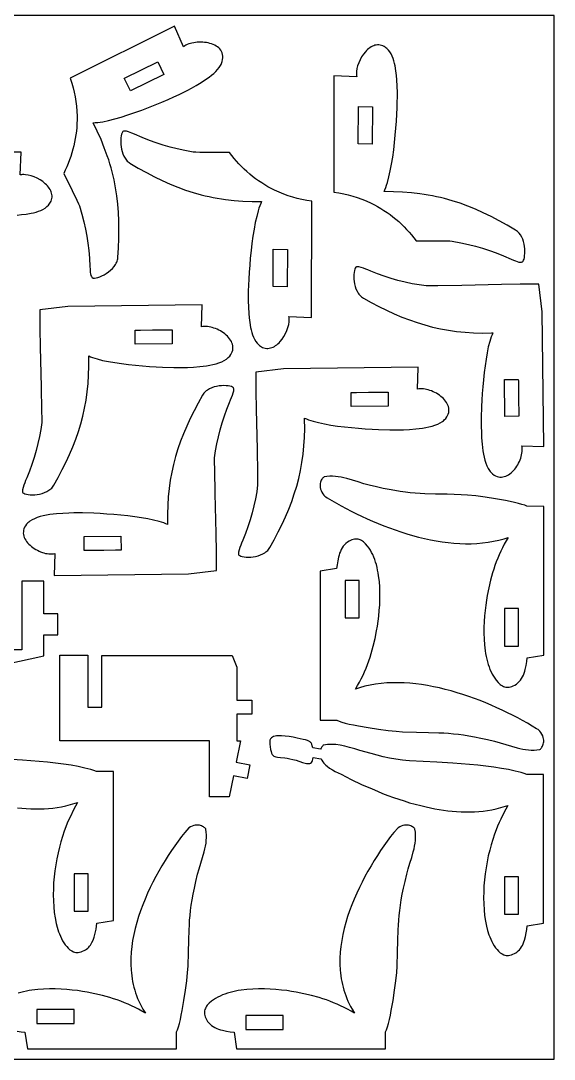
# Model space of a CAD drawing. Extents: x 592 to 1172, y 617 to 997.
# Drawn here: x 1074.8 to 1171.8, y 617.5 to 806.5 of the extents above; entities that cross this region are included whole.
import ezdxf

# ---------------------------------------------------------------- set-up
doc = ezdxf.new("R2010")
doc.units = 0
doc.layers.add('Default Layer', color=1, linetype='CONTINUOUS')

msp = doc.modelspace()

# ---------------------------------------------------------------- linework, layer by layer
at = {"layer": 'Default Layer'}
for points in [[(881.84, 617.47), (1171.84, 617.47), (1171.84, 807.47), (881.84, 807.47), (881.84, 617.47)], [(1087.78, 759.73), (1087.86, 759.69), (1087.95, 759.67), (1088.19, 759.66), (1088.48, 759.7), (1088.8, 759.78), (1089.16, 759.91), (1089.54, 760.08), (1089.94, 760.28), (1090.33, 760.52), (1090.72, 760.79), (1091.09, 761.09), (1091.44, 761.42), (1091.75, 761.78), (1092.02, 762.16), (1092.13, 762.36), (1092.23, 762.56), (1092.31, 762.77), (1092.37, 762.98), (1092.42, 763.19), (1092.44, 763.41), (1092.55, 765.16), (1092.62, 766.85), (1092.64, 768.48), (1092.62, 770.07), (1092.55, 771.62), (1092.43, 773.14), (1092.26, 774.63), (1092.03, 776.1), (1091.75, 777.56), (1091.58, 778.29), (1091.4, 779.01), (1091.21, 779.74), (1090.99, 780.47), (1090.77, 781.19), (1090.52, 781.92), (1089.98, 783.39), (1089.38, 784.88), (1088.69, 786.4), (1087.94, 787.95), (1088.34, 787.96), (1088.77, 788), (1089.23, 788.06), (1089.71, 788.14), (1090.75, 788.36), (1091.87, 788.64), (1093.05, 788.98), (1094.27, 789.36), (1095.52, 789.79), (1096.78, 790.24), (1098.03, 790.72), (1099.25, 791.21), (1100.44, 791.7), (1101.57, 792.19), (1102.62, 792.66), (1103.58, 793.1), (1104.44, 793.52), (1105.17, 793.89), (1105.87, 794.26), (1106.71, 794.74), (1107.63, 795.29), (1108.57, 795.91), (1109.03, 796.24), (1109.47, 796.58), (1109.88, 796.92), (1110.26, 797.28), (1110.6, 797.64), (1110.89, 798), (1111.13, 798.37), (1111.22, 798.55), (1111.3, 798.73), (1111.43, 799.1), (1111.5, 799.45), (1111.54, 799.78), (1111.54, 800.09), (1111.5, 800.39), (1111.42, 800.66), (1111.31, 800.91), (1111.17, 801.15), (1111, 801.37), (1110.81, 801.57), (1110.59, 801.75), (1110.35, 801.91), (1110.08, 802.06), (1109.81, 802.19), (1109.51, 802.3), (1109.2, 802.4), (1108.89, 802.48), (1108.56, 802.54), (1108.23, 802.58), (1107.89, 802.61), (1107.56, 802.63), (1107.22, 802.62), (1106.89, 802.61), (1106.56, 802.57), (1106.24, 802.52), (1105.93, 802.46), (1105.63, 802.38), (1105.35, 802.29), (1105.08, 802.18), (1104.83, 802.06), (1104.6, 801.92), (1104.4, 801.77), (1102.72, 805.55), (1083.77, 796.08), (1084.04, 795.18), (1084.29, 794.33), (1084.49, 793.49), (1084.67, 792.66), (1084.81, 791.82), (1084.91, 790.96), (1084.98, 790.06), (1085.01, 789.12), (1085.01, 788.45), (1084.99, 787.78), (1084.95, 787.1), (1084.89, 786.43), (1084.8, 785.76), (1084.7, 785.09), (1084.57, 784.43), (1084.43, 783.77), (1084.27, 783.11), (1084.08, 782.46), (1083.88, 781.82), (1083.66, 781.18), (1083.42, 780.55), (1083.16, 779.92), (1082.88, 779.31), (1082.59, 778.71), (1084.13, 775.64), (1084.99, 773.87), (1085.3, 773.21), (1085.46, 772.79), (1085.89, 771.31), (1086.25, 769.92), (1086.55, 768.6), (1086.79, 767.31), (1086.98, 766.02), (1087.14, 764.69), (1087.26, 763.28), (1087.36, 761.77), (1087.38, 761.27), (1087.43, 760.71), (1087.48, 760.43), (1087.55, 760.16), (1087.65, 759.93), (1087.78, 759.73)], [(1143.19, 795.74), (1143.12, 796.53), (1143.02, 797.4), (1142.87, 798.31), (1142.77, 798.76), (1142.66, 799.21), (1142.52, 799.65), (1142.35, 800.07), (1142.16, 800.47), (1141.93, 800.83), (1141.68, 801.17), (1141.38, 801.47), (1141.22, 801.6), (1141.05, 801.72), (1140.87, 801.83), (1140.68, 801.93), (1140.43, 802.02), (1140.19, 802.08), (1139.95, 802.11), (1139.71, 802.11), (1139.47, 802.09), (1139.23, 802.04), (1139, 801.96), (1138.77, 801.87), (1138.54, 801.75), (1138.32, 801.61), (1138.1, 801.45), (1137.89, 801.27), (1137.69, 801.08), (1137.49, 800.87), (1137.13, 800.42), (1136.8, 799.93), (1136.51, 799.41), (1136.26, 798.87), (1136.07, 798.33), (1135.93, 797.79), (1135.86, 797.26), (1135.84, 797.01), (1135.85, 796.77), (1135.87, 796.53), (1135.91, 796.31), (1131.77, 796.51), (1131.73, 775.33), (1132.65, 775.17), (1133.53, 775), (1134.37, 774.81), (1135.19, 774.59), (1136, 774.34), (1136.82, 774.05), (1137.65, 773.71), (1138.51, 773.31), (1139.11, 773.01), (1139.7, 772.69), (1140.29, 772.35), (1140.86, 771.99), (1141.42, 771.61), (1141.97, 771.22), (1142.5, 770.81), (1143.03, 770.39), (1143.54, 769.95), (1144.04, 769.49), (1144.52, 769.02), (1144.99, 768.54), (1145.45, 768.04), (1145.89, 767.53), (1146.31, 767.01), (1146.72, 766.47), (1150.16, 766.47), (1152.12, 766.45), (1152.85, 766.42), (1153.3, 766.38), (1154.82, 766.1), (1156.22, 765.8), (1157.53, 765.47), (1158.79, 765.11), (1160.04, 764.7), (1161.3, 764.24), (1162.6, 763.72), (1164, 763.13), (1164.46, 762.92), (1164.77, 762.79), (1165.1, 762.68), (1165.43, 762.59), (1165.59, 762.56), (1165.74, 762.56), (1165.87, 762.56), (1165.99, 762.6), (1166.09, 762.65), (1166.17, 762.73), (1166.26, 762.9), (1166.35, 763.14), (1166.41, 763.43), (1166.46, 763.77), (1166.49, 764.14), (1166.49, 764.55), (1166.47, 764.97), (1166.43, 765.41), (1166.35, 765.86), (1166.25, 766.3), (1166.11, 766.73), (1165.93, 767.14), (1165.71, 767.52), (1165.46, 767.86), (1165.31, 768.02), (1165.16, 768.16), (1164.99, 768.29), (1164.81, 768.41), (1163.3, 769.29), (1161.82, 770.11), (1160.37, 770.86), (1158.94, 771.56), (1157.53, 772.19), (1156.12, 772.76), (1154.71, 773.28), (1153.29, 773.74), (1151.86, 774.14), (1151.14, 774.32), (1150.41, 774.48), (1149.67, 774.63), (1148.93, 774.77), (1148.18, 774.89), (1147.41, 775), (1145.86, 775.18), (1144.25, 775.31), (1142.59, 775.38), (1140.87, 775.4), (1141.03, 775.76), (1141.19, 776.17), (1141.35, 776.6), (1141.49, 777.07), (1141.77, 778.09), (1142.02, 779.22), (1142.24, 780.42), (1142.45, 781.69), (1142.63, 783), (1142.78, 784.33), (1142.92, 785.66), (1143.03, 786.98), (1143.13, 788.26), (1143.2, 789.49), (1143.25, 790.64), (1143.29, 791.7), (1143.3, 792.64), (1143.3, 793.46), (1143.19, 795.74)], [(1093.65, 796.06), (1099.7, 799.04), (1100.83, 796.75), (1094.73, 793.75), (1093.6, 796.03), (1093.65, 796.06)], [(1138.74, 784.07), (1136.19, 784.09), (1136.24, 790.89), (1138.79, 790.87), (1138.74, 784.07)], [(1116.27, 753.24), (1116.34, 752.45), (1116.44, 751.58), (1116.59, 750.68), (1116.69, 750.22), (1116.81, 749.77), (1116.95, 749.34), (1117.11, 748.92), (1117.31, 748.52), (1117.53, 748.15), (1117.79, 747.81), (1118.08, 747.52), (1118.24, 747.38), (1118.41, 747.26), (1118.59, 747.15), (1118.79, 747.06), (1119.03, 746.96), (1119.27, 746.9), (1119.52, 746.87), (1119.76, 746.87), (1120, 746.89), (1120.23, 746.95), (1120.47, 747.02), (1120.7, 747.12), (1120.92, 747.24), (1121.15, 747.38), (1121.36, 747.54), (1121.57, 747.71), (1121.77, 747.91), (1121.97, 748.11), (1122.34, 748.56), (1122.67, 749.05), (1122.96, 749.57), (1123.2, 750.11), (1123.4, 750.66), (1123.53, 751.2), (1123.61, 751.72), (1123.62, 751.97), (1123.62, 752.22), (1123.6, 752.45), (1123.56, 752.67), (1127.69, 752.48), (1127.73, 773.66), (1126.81, 773.82), (1125.93, 773.99), (1125.09, 774.18), (1124.27, 774.39), (1123.46, 774.65), (1122.64, 774.94), (1121.81, 775.28), (1120.95, 775.67), (1120.35, 775.97), (1119.76, 776.3), (1119.18, 776.64), (1118.61, 776.99), (1118.05, 777.37), (1117.5, 777.76), (1116.96, 778.17), (1116.44, 778.6), (1115.92, 779.04), (1115.43, 779.49), (1114.94, 779.96), (1114.47, 780.45), (1114.02, 780.94), (1113.58, 781.45), (1113.15, 781.98), (1112.74, 782.51), (1109.31, 782.51), (1107.34, 782.53), (1106.61, 782.56), (1106.16, 782.6), (1104.64, 782.88), (1103.24, 783.18), (1101.93, 783.51), (1100.67, 783.88), (1099.43, 784.28), (1098.17, 784.74), (1096.86, 785.26), (1095.47, 785.85), (1095, 786.06), (1094.69, 786.19), (1094.36, 786.31), (1094.03, 786.39), (1093.87, 786.42), (1093.73, 786.43), (1093.59, 786.42), (1093.47, 786.39), (1093.37, 786.33), (1093.29, 786.25), (1093.2, 786.08), (1093.12, 785.85), (1093.05, 785.55), (1093.01, 785.22), (1092.98, 784.84), (1092.97, 784.44), (1092.99, 784.01), (1093.04, 783.57), (1093.11, 783.13), (1093.22, 782.69), (1093.36, 782.26), (1093.53, 781.85), (1093.75, 781.47), (1094, 781.12), (1094.15, 780.96), (1094.3, 780.82), (1094.47, 780.69), (1094.65, 780.57), (1096.16, 779.69), (1097.64, 778.88), (1099.09, 778.12), (1100.52, 777.43), (1101.94, 776.79), (1103.35, 776.22), (1104.76, 775.7), (1106.17, 775.25), (1107.6, 774.84), (1108.33, 774.67), (1109.06, 774.5), (1109.79, 774.35), (1110.54, 774.21), (1111.29, 774.09), (1112.05, 773.98), (1113.61, 773.8), (1115.21, 773.68), (1116.87, 773.6), (1118.6, 773.58), (1118.43, 773.22), (1118.27, 772.82), (1118.12, 772.38), (1117.97, 771.91), (1117.7, 770.89), (1117.45, 769.76), (1117.22, 768.56), (1117.02, 767.29), (1116.84, 765.99), (1116.68, 764.66), (1116.54, 763.32), (1116.43, 762.01), (1116.34, 760.73), (1116.26, 759.5), (1116.21, 758.35), (1116.18, 757.29), (1116.16, 756.34), (1116.17, 755.52), (1116.27, 753.24)], [(1120.73, 764.91), (1123.28, 764.89), (1123.23, 758.1), (1120.68, 758.11), (1120.73, 764.91)], [(1162.26, 758.48), (1155.01, 758.33), (1150.68, 758.24), (1149.21, 758.23), (1148.53, 758.24), (1147.26, 758.42), (1145.97, 758.65), (1144.69, 758.92), (1143.41, 759.25), (1142.15, 759.61), (1140.9, 760.02), (1139.67, 760.46), (1138.47, 760.92), (1137.95, 761.15), (1137.56, 761.32), (1137.13, 761.48), (1136.7, 761.62), (1136.3, 761.71), (1136.13, 761.73), (1135.97, 761.73), (1135.85, 761.7), (1135.75, 761.65), (1135.64, 761.5), (1135.55, 761.29), (1135.47, 761.02), (1135.42, 760.69), (1135.38, 760.32), (1135.37, 759.92), (1135.39, 759.5), (1135.44, 759.05), (1135.52, 758.6), (1135.63, 758.15), (1135.77, 757.72), (1135.96, 757.3), (1136.18, 756.91), (1136.31, 756.73), (1136.45, 756.56), (1136.6, 756.41), (1136.76, 756.26), (1136.94, 756.13), (1137.12, 756.01), (1138.54, 755.23), (1139.95, 754.49), (1141.35, 753.8), (1142.74, 753.16), (1144.12, 752.58), (1145.51, 752.04), (1146.9, 751.56), (1148.3, 751.13), (1149.72, 750.76), (1151.15, 750.43), (1152.61, 750.17), (1154.09, 749.96), (1155.61, 749.8), (1157.17, 749.7), (1158.76, 749.66), (1160.4, 749.68), (1160.67, 749.68), (1160.52, 749.35), (1160.37, 748.97), (1160.23, 748.56), (1160.1, 748.12), (1159.85, 747.14), (1159.63, 746.07), (1159.43, 744.92), (1159.25, 743.7), (1159.09, 742.45), (1158.96, 741.17), (1158.85, 739.9), (1158.75, 738.64), (1158.68, 737.42), (1158.62, 736.26), (1158.56, 734.2), (1158.55, 732.6), (1158.58, 731.68), (1158.62, 730.61), (1158.71, 729.44), (1158.78, 728.84), (1158.86, 728.24), (1158.96, 727.64), (1159.08, 727.06), (1159.23, 726.5), (1159.4, 725.97), (1159.59, 725.47), (1159.82, 725.02), (1160.07, 724.61), (1160.21, 724.43), (1160.36, 724.27), (1160.62, 724.02), (1160.89, 723.82), (1161.16, 723.67), (1161.43, 723.55), (1161.7, 723.47), (1161.97, 723.43), (1162.23, 723.43), (1162.5, 723.46), (1162.76, 723.52), (1163.02, 723.61), (1163.27, 723.72), (1163.52, 723.87), (1163.76, 724.03), (1164, 724.22), (1164.22, 724.43), (1164.44, 724.66), (1164.65, 724.9), (1164.84, 725.15), (1165.03, 725.42), (1165.2, 725.7), (1165.35, 725.99), (1165.5, 726.28), (1165.62, 726.58), (1165.74, 726.88), (1165.83, 727.19), (1165.91, 727.49), (1165.96, 727.78), (1166, 728.08), (1166.02, 728.36), (1166.02, 728.64), (1165.99, 728.91), (1165.94, 729.16), (1169.92, 729.03), (1169.94, 729.05), (1169.66, 753.5), (1169.05, 758.57), (1167.35, 758.57), (1165.65, 758.54), (1162.26, 758.48)], [(1078.33, 747.11), (1078.49, 739.85), (1078.57, 735.53), (1078.58, 734.06), (1078.58, 733.38), (1078.4, 732.1), (1078.17, 730.82), (1077.89, 729.54), (1077.56, 728.26), (1077.2, 726.99), (1076.8, 725.74), (1076.36, 724.51), (1075.89, 723.31), (1075.66, 722.79), (1075.5, 722.4), (1075.33, 721.97), (1075.19, 721.54), (1075.1, 721.14), (1075.08, 720.97), (1075.08, 720.82), (1075.11, 720.69), (1075.17, 720.6), (1075.31, 720.49), (1075.52, 720.39), (1075.8, 720.32), (1076.12, 720.26), (1076.49, 720.23), (1076.89, 720.22), (1077.32, 720.24), (1077.76, 720.28), (1078.21, 720.36), (1078.66, 720.47), (1079.09, 720.62), (1079.51, 720.8), (1079.9, 721.03), (1080.08, 721.16), (1080.25, 721.3), (1080.41, 721.45), (1080.55, 721.61), (1080.68, 721.78), (1080.8, 721.97), (1081.59, 723.39), (1082.32, 724.8), (1083.01, 726.19), (1083.65, 727.58), (1084.24, 728.97), (1084.77, 730.35), (1085.25, 731.74), (1085.68, 733.14), (1086.06, 734.56), (1086.38, 736), (1086.65, 737.45), (1086.86, 738.94), (1087.01, 740.46), (1087.11, 742.01), (1087.15, 743.61), (1087.13, 745.25), (1087.13, 745.52), (1087.47, 745.36), (1087.84, 745.22), (1088.25, 745.08), (1088.7, 744.94), (1089.67, 744.69), (1090.74, 744.47), (1091.9, 744.27), (1093.11, 744.09), (1094.36, 743.94), (1095.64, 743.8), (1096.92, 743.69), (1098.17, 743.6), (1099.39, 743.52), (1100.55, 743.46), (1102.62, 743.4), (1104.21, 743.4), (1105.13, 743.42), (1106.2, 743.47), (1107.37, 743.56), (1107.97, 743.62), (1108.57, 743.71), (1109.17, 743.81), (1109.75, 743.93), (1110.31, 744.07), (1110.84, 744.24), (1111.34, 744.44), (1111.8, 744.66), (1112.2, 744.92), (1112.38, 745.06), (1112.54, 745.2), (1112.79, 745.47), (1112.99, 745.73), (1113.14, 746), (1113.26, 746.27), (1113.34, 746.54), (1113.38, 746.81), (1113.38, 747.08), (1113.35, 747.34), (1113.29, 747.61), (1113.21, 747.86), (1113.09, 748.12), (1112.95, 748.37), (1112.78, 748.61), (1112.59, 748.84), (1112.38, 749.07), (1112.16, 749.28), (1111.91, 749.49), (1111.66, 749.69), (1111.39, 749.87), (1111.11, 750.04), (1110.82, 750.2), (1110.53, 750.34), (1110.23, 750.47), (1109.93, 750.58), (1109.63, 750.68), (1109.33, 750.75), (1109.03, 750.81), (1108.73, 750.85), (1108.45, 750.87), (1108.17, 750.86), (1107.9, 750.84), (1107.65, 750.79), (1107.78, 754.77), (1107.76, 754.78), (1083.31, 754.51), (1078.24, 753.89), (1078.25, 752.2), (1078.27, 750.5), (1078.33, 747.11)], [(1102.32, 747.71), (1095.62, 747.65), (1095.6, 750.16), (1095.88, 750.18), (1096.59, 750.19), (1098.74, 750.22), (1102.3, 750.24), (1102.32, 747.71)], [(1117.63, 735.76), (1117.79, 728.5), (1117.87, 724.18), (1117.88, 722.71), (1117.87, 722.03), (1117.7, 720.75), (1117.47, 719.47), (1117.19, 718.19), (1116.86, 716.91), (1116.5, 715.64), (1116.09, 714.39), (1115.66, 713.17), (1115.19, 711.96), (1114.96, 711.44), (1114.79, 711.05), (1114.63, 710.62), (1114.49, 710.19), (1114.4, 709.8), (1114.38, 709.62), (1114.38, 709.47), (1114.41, 709.34), (1114.47, 709.25), (1114.61, 709.14), (1114.82, 709.04), (1115.09, 708.97), (1115.42, 708.91), (1115.79, 708.88), (1116.19, 708.87), (1116.62, 708.89), (1117.06, 708.93), (1117.51, 709.01), (1117.96, 709.12), (1118.39, 709.27), (1118.81, 709.45), (1119.2, 709.68), (1119.38, 709.81), (1119.55, 709.95), (1119.71, 710.1), (1119.85, 710.26), (1119.98, 710.43), (1120.1, 710.62), (1120.89, 712.04), (1121.62, 713.45), (1122.31, 714.84), (1122.95, 716.23), (1123.53, 717.62), (1124.07, 719), (1124.55, 720.39), (1124.98, 721.8), (1125.36, 723.21), (1125.68, 724.65), (1125.94, 726.11), (1126.15, 727.59), (1126.31, 729.11), (1126.41, 730.66), (1126.45, 732.26), (1126.43, 733.9), (1126.43, 734.17), (1126.76, 734.02), (1127.14, 733.87), (1127.55, 733.73), (1127.99, 733.59), (1128.97, 733.35), (1130.04, 733.12), (1131.19, 732.92), (1132.41, 732.74), (1133.66, 732.59), (1134.94, 732.46), (1136.21, 732.34), (1137.47, 732.25), (1138.69, 732.17), (1139.85, 732.12), (1141.92, 732.05), (1143.51, 732.05), (1144.43, 732.07), (1145.5, 732.12), (1146.67, 732.21), (1147.27, 732.28), (1147.87, 732.36), (1148.47, 732.46), (1149.05, 732.58), (1149.61, 732.72), (1150.14, 732.89), (1150.64, 733.09), (1151.09, 733.31), (1151.5, 733.57), (1151.68, 733.71), (1151.84, 733.86), (1152.09, 734.12), (1152.29, 734.38), (1152.44, 734.65), (1152.56, 734.92), (1152.64, 735.19), (1152.68, 735.46), (1152.68, 735.73), (1152.65, 735.99), (1152.59, 736.26), (1152.5, 736.52), (1152.39, 736.77), (1152.24, 737.02), (1152.08, 737.26), (1151.89, 737.49), (1151.68, 737.72), (1151.46, 737.94), (1151.21, 738.14), (1150.96, 738.34), (1150.69, 738.52), (1150.41, 738.69), (1150.12, 738.85), (1149.83, 738.99), (1149.53, 739.12), (1149.23, 739.23), (1148.93, 739.33), (1148.62, 739.4), (1148.33, 739.46), (1148.03, 739.5), (1147.75, 739.52), (1147.47, 739.51), (1147.2, 739.49), (1146.95, 739.44), (1147.08, 743.42), (1147.06, 743.44), (1122.61, 743.16), (1117.54, 742.54), (1117.54, 740.85), (1117.57, 739.15), (1117.63, 735.76)], [(1162.86, 734.49), (1162.8, 741.19), (1165.31, 741.21), (1165.33, 740.93), (1165.35, 740.22), (1165.37, 738.07), (1165.39, 734.51), (1162.86, 734.49)], [(1110.3, 713.2), (1110.14, 720.46), (1110.06, 724.78), (1110.04, 726.25), (1110.05, 726.93), (1110.23, 728.21), (1110.46, 729.49), (1110.74, 730.77), (1111.06, 732.05), (1111.43, 733.32), (1111.83, 734.57), (1112.27, 735.8), (1112.74, 737), (1112.96, 737.52), (1113.13, 737.91), (1113.29, 738.34), (1113.43, 738.77), (1113.52, 739.16), (1113.54, 739.34), (1113.54, 739.49), (1113.51, 739.62), (1113.46, 739.71), (1113.31, 739.82), (1113.1, 739.92), (1112.83, 739.99), (1112.5, 740.05), (1112.14, 740.08), (1111.73, 740.09), (1111.31, 740.07), (1110.86, 740.03), (1110.41, 739.95), (1109.97, 739.84), (1109.53, 739.69), (1109.11, 739.51), (1108.73, 739.28), (1108.54, 739.15), (1108.37, 739.01), (1108.22, 738.86), (1108.07, 738.7), (1107.94, 738.53), (1107.82, 738.34), (1107.04, 736.92), (1106.3, 735.51), (1105.61, 734.12), (1104.98, 732.73), (1104.39, 731.34), (1103.85, 729.96), (1103.37, 728.57), (1102.94, 727.16), (1102.57, 725.75), (1102.25, 724.31), (1101.98, 722.86), (1101.77, 721.37), (1101.61, 719.85), (1101.51, 718.3), (1101.47, 716.7), (1101.49, 715.06), (1101.5, 714.79), (1101.16, 714.95), (1100.78, 715.09), (1100.37, 715.23), (1099.93, 715.37), (1098.95, 715.61), (1097.88, 715.84), (1096.73, 716.04), (1095.51, 716.22), (1094.26, 716.37), (1092.98, 716.51), (1091.71, 716.62), (1090.45, 716.71), (1089.23, 716.79), (1088.07, 716.85), (1086.01, 716.91), (1084.41, 716.91), (1083.5, 716.89), (1082.42, 716.84), (1081.25, 716.75), (1080.65, 716.69), (1080.05, 716.6), (1079.46, 716.5), (1078.87, 716.38), (1078.31, 716.24), (1077.78, 716.07), (1077.28, 715.87), (1076.83, 715.65), (1076.43, 715.39), (1076.25, 715.25), (1076.08, 715.11), (1075.84, 714.84), (1075.64, 714.58), (1075.48, 714.31), (1075.36, 714.04), (1075.29, 713.77), (1075.25, 713.5), (1075.24, 713.23), (1075.27, 712.97), (1075.33, 712.7), (1075.42, 712.44), (1075.54, 712.19), (1075.68, 711.94), (1075.84, 711.7), (1076.03, 711.47), (1076.24, 711.24), (1076.47, 711.02), (1076.71, 710.82), (1076.97, 710.62), (1077.23, 710.44), (1077.51, 710.27), (1077.8, 710.11), (1078.1, 709.97), (1078.39, 709.84), (1078.7, 709.73), (1079, 709.63), (1079.3, 709.56), (1079.6, 709.5), (1079.89, 709.46), (1080.18, 709.44), (1080.45, 709.45), (1080.72, 709.47), (1080.98, 709.52), (1080.84, 705.54), (1080.86, 705.53), (1105.31, 705.8), (1110.39, 706.42), (1110.38, 708.11), (1110.36, 709.81), (1110.3, 713.2)], [(1141.62, 736.36), (1134.92, 736.3), (1134.9, 738.81), (1135.18, 738.83), (1135.89, 738.84), (1138.04, 738.87), (1141.6, 738.89), (1141.62, 736.36)], [(1166.92, 690.54), (1169.93, 691.01), (1169.93, 718.11), (1166.88, 718.14), (1166.48, 718.31), (1165.96, 718.48), (1165.34, 718.66), (1164.61, 718.83), (1163.82, 719), (1162.96, 719.17), (1161.15, 719.49), (1159.3, 719.77), (1157.56, 720), (1156.06, 720.16), (1154.93, 720.24), (1152.38, 720.31), (1150.22, 720.36), (1148.31, 720.42), (1147.42, 720.47), (1146.53, 720.52), (1145.65, 720.6), (1144.75, 720.69), (1143.83, 720.82), (1142.85, 720.97), (1141.81, 721.16), (1140.7, 721.39), (1139.48, 721.66), (1138.16, 721.97), (1137.17, 722.24), (1136.15, 722.56), (1135.12, 722.88), (1134.09, 723.17), (1133.57, 723.3), (1133.05, 723.41), (1132.54, 723.5), (1132.02, 723.56), (1131.51, 723.59), (1131, 723.59), (1130.49, 723.55), (1129.99, 723.47), (1129.91, 723.44), (1129.83, 723.38), (1129.74, 723.3), (1129.65, 723.18), (1129.55, 723.05), (1129.46, 722.89), (1129.38, 722.71), (1129.32, 722.51), (1129.27, 722.29), (1129.24, 722.05), (1129.23, 721.8), (1129.26, 721.54), (1129.32, 721.27), (1129.42, 720.98), (1129.57, 720.69), (1129.76, 720.4), (1129.95, 720.14), (1130.1, 719.99), (1130.28, 719.86), (1130.54, 719.69), (1131.36, 719.2), (1132.21, 718.71), (1133.08, 718.22), (1133.98, 717.73), (1134.9, 717.25), (1135.84, 716.78), (1136.8, 716.31), (1137.78, 715.86), (1138.77, 715.42), (1139.78, 715), (1140.81, 714.59), (1141.84, 714.19), (1142.89, 713.82), (1143.94, 713.46), (1145.01, 713.13), (1146.07, 712.82), (1147.15, 712.53), (1148.22, 712.27), (1149.3, 712.04), (1150.37, 711.84), (1151.45, 711.67), (1152.52, 711.53), (1153.59, 711.42), (1154.65, 711.35), (1155.7, 711.31), (1156.75, 711.32), (1157.78, 711.36), (1158.8, 711.45), (1159.81, 711.58), (1160.8, 711.75), (1161.78, 711.97), (1162.74, 712.23), (1163.46, 712.47), (1163.09, 711.85), (1162.75, 711.22), (1162.42, 710.59), (1162.12, 709.95), (1161.83, 709.31), (1161.56, 708.66), (1161.3, 708.01), (1161.06, 707.35), (1160.84, 706.68), (1160.63, 706.01), (1160.25, 704.65), (1159.92, 703.27), (1159.64, 701.87), (1159.5, 701.03), (1159.37, 700.12), (1159.25, 699.17), (1159.16, 698.17), (1159.09, 697.14), (1159.05, 696.08), (1159.04, 695.02), (1159.07, 693.95), (1159.15, 692.88), (1159.27, 691.83), (1159.35, 691.32), (1159.45, 690.81), (1159.56, 690.31), (1159.68, 689.83), (1159.82, 689.35), (1159.98, 688.89), (1160.15, 688.44), (1160.34, 688), (1160.55, 687.59), (1160.78, 687.19), (1161.02, 686.81), (1161.29, 686.45), (1161.65, 686.03), (1161.83, 685.84), (1162.02, 685.68), (1162.21, 685.54), (1162.4, 685.42), (1162.6, 685.33), (1162.8, 685.25), (1163.01, 685.2), (1163.22, 685.17), (1163.44, 685.17), (1163.67, 685.19), (1163.9, 685.24), (1164.14, 685.31), (1164.39, 685.41), (1164.65, 685.54), (1164.96, 685.74), (1165.24, 685.96), (1165.49, 686.21), (1165.71, 686.48), (1165.91, 686.77), (1166.08, 687.08), (1166.23, 687.41), (1166.37, 687.74), (1166.48, 688.09), (1166.58, 688.44), (1166.73, 689.15), (1166.84, 689.86), (1166.92, 690.54)], [(1086.31, 712.6), (1093, 712.66), (1093.02, 710.15), (1092.74, 710.13), (1092.04, 710.12), (1089.88, 710.09), (1086.32, 710.07), (1086.31, 712.6)], [(1132.25, 706.78), (1129.23, 706.31), (1129.23, 679.21), (1132.29, 679.19), (1132.68, 679.02), (1133.2, 678.84), (1133.83, 678.67), (1134.55, 678.49), (1135.34, 678.32), (1136.2, 678.15), (1138.01, 677.83), (1139.86, 677.55), (1141.6, 677.33), (1143.11, 677.17), (1144.24, 677.09), (1146.78, 677.01), (1148.94, 676.96), (1150.85, 676.9), (1151.75, 676.86), (1152.63, 676.8), (1153.51, 676.73), (1154.41, 676.63), (1155.34, 676.51), (1156.31, 676.35), (1157.35, 676.16), (1158.47, 675.94), (1159.68, 675.67), (1161, 675.35), (1162, 675.08), (1163.01, 674.77), (1164.04, 674.45), (1165.07, 674.15), (1165.59, 674.02), (1166.11, 673.91), (1166.63, 673.83), (1167.14, 673.76), (1167.66, 673.73), (1168.17, 673.73), (1168.68, 673.77), (1169.18, 673.85), (1169.25, 673.88), (1169.33, 673.94), (1169.42, 674.03), (1169.52, 674.14), (1169.61, 674.28), (1169.7, 674.44), (1169.78, 674.62), (1169.85, 674.82), (1169.9, 675.04), (1169.93, 675.27), (1169.93, 675.52), (1169.9, 675.78), (1169.84, 676.06), (1169.74, 676.34), (1169.6, 676.63), (1169.41, 676.93), (1169.22, 677.18), (1169.06, 677.34), (1168.89, 677.47), (1168.62, 677.63), (1167.8, 678.12), (1166.96, 678.62), (1166.08, 679.11), (1165.19, 679.59), (1164.27, 680.07), (1163.32, 680.55), (1162.36, 681.01), (1161.39, 681.46), (1160.39, 681.9), (1159.38, 682.33), (1158.36, 682.74), (1157.32, 683.13), (1156.28, 683.5), (1155.22, 683.86), (1154.16, 684.19), (1153.09, 684.5), (1152.02, 684.79), (1150.94, 685.05), (1149.87, 685.28), (1148.79, 685.48), (1147.72, 685.66), (1146.64, 685.8), (1145.58, 685.9), (1144.51, 685.97), (1143.46, 686.01), (1142.42, 686), (1141.38, 685.96), (1140.36, 685.88), (1139.35, 685.75), (1138.36, 685.58), (1137.39, 685.36), (1136.43, 685.09), (1135.71, 684.86), (1136.07, 685.48), (1136.42, 686.1), (1136.74, 686.73), (1137.05, 687.37), (1137.34, 688.01), (1137.61, 688.66), (1137.86, 689.32), (1138.1, 689.97), (1138.33, 690.64), (1138.54, 691.31), (1138.92, 692.67), (1139.24, 694.05), (1139.52, 695.46), (1139.66, 696.3), (1139.8, 697.2), (1139.91, 698.15), (1140.01, 699.15), (1140.08, 700.18), (1140.12, 701.24), (1140.12, 702.31), (1140.09, 703.38), (1140.02, 704.44), (1139.89, 705.49), (1139.81, 706), (1139.71, 706.51), (1139.6, 707.01), (1139.48, 707.5), (1139.34, 707.97), (1139.18, 708.44), (1139.01, 708.88), (1138.82, 709.32), (1138.61, 709.74), (1138.39, 710.14), (1138.14, 710.52), (1137.88, 710.88), (1137.51, 711.3), (1137.33, 711.48), (1137.14, 711.64), (1136.95, 711.78), (1136.76, 711.9), (1136.56, 712), (1136.36, 712.07), (1136.15, 712.12), (1135.94, 712.15), (1135.72, 712.15), (1135.5, 712.13), (1135.26, 712.08), (1135.02, 712.01), (1134.78, 711.91), (1134.52, 711.78), (1134.21, 711.59), (1133.93, 711.36), (1133.68, 711.12), (1133.45, 710.84), (1133.26, 710.55), (1133.08, 710.24), (1132.93, 709.92), (1132.8, 709.58), (1132.69, 709.24), (1132.59, 708.88), (1132.44, 708.17), (1132.33, 707.46), (1132.25, 706.78)], [(1136.36, 697.84), (1136.36, 704.64), (1133.81, 704.64), (1133.81, 697.84), (1136.36, 697.84)], [(1162.81, 699.49), (1162.81, 692.69), (1165.36, 692.69), (1165.36, 699.49), (1162.81, 699.49)], [(1089.55, 690.95), (1113.23, 690.95), (1114.07, 688.86), (1114.07, 682.84), (1116.81, 682.84), (1116.81, 680.29), (1114.07, 680.29), (1114.07, 675.42), (1114.75, 675.42), (1113.98, 671.57), (1116.48, 671.07), (1115.98, 668.57), (1113.48, 669.07), (1112.71, 665.22), (1109.12, 665.22), (1109.12, 675.42), (1081.9, 675.42), (1081.9, 691.02), (1087, 691.02), (1087, 681.56), (1089.55, 681.56), (1089.55, 690.95)], [(1120.19, 675.78), (1120.12, 675.57), (1120.08, 675.34), (1120.08, 675.1), (1120.09, 674.84), (1120.15, 674.33), (1120.24, 673.87), (1120.31, 673.5), (1120.41, 673.2), (1120.52, 672.97), (1120.65, 672.79), (1120.81, 672.65), (1121, 672.56), (1121.21, 672.49), (1121.46, 672.45), (1122.06, 672.39), (1122.82, 672.32), (1123.27, 672.26), (1123.76, 672.18), (1124.3, 672.05), (1124.9, 671.89), (1126.05, 671.5), (1126.55, 671.36), (1126.78, 671.31), (1126.99, 671.28), (1127.19, 671.29), (1127.36, 671.32), (1127.52, 671.39), (1127.65, 671.5), (1127.77, 671.65), (1127.86, 671.85), (1127.93, 672.1), (1127.98, 672.41), (1129.39, 672.16), (1129.54, 671.88), (1129.71, 671.63), (1129.89, 671.39), (1130.09, 671.18), (1130.29, 670.97), (1130.51, 670.79), (1130.97, 670.45), (1131.47, 670.15), (1131.99, 669.87), (1133.06, 669.33), (1134.92, 668.39), (1136.8, 667.5), (1138.7, 666.66), (1139.66, 666.25), (1140.62, 665.87), (1141.59, 665.49), (1142.57, 665.14), (1143.55, 664.8), (1144.54, 664.48), (1145.53, 664.17), (1146.53, 663.89), (1147.54, 663.63), (1148.55, 663.39), (1149.32, 663.22), (1150.09, 663.07), (1150.88, 662.94), (1151.67, 662.82), (1152.47, 662.71), (1153.27, 662.63), (1154.08, 662.56), (1154.89, 662.52), (1155.7, 662.5), (1156.51, 662.5), (1157.32, 662.52), (1158.12, 662.57), (1158.92, 662.64), (1159.71, 662.74), (1160.49, 662.87), (1161.26, 663.03), (1163.42, 663.63), (1162.7, 662.31), (1162.1, 661.14), (1161.82, 660.54), (1161.54, 659.9), (1161.27, 659.21), (1160.98, 658.42), (1160.66, 657.49), (1160.37, 656.51), (1160.1, 655.51), (1159.85, 654.47), (1159.63, 653.41), (1159.44, 652.33), (1159.28, 651.23), (1159.16, 650.13), (1159.06, 649.03), (1159.01, 647.93), (1158.99, 646.83), (1159.01, 645.75), (1159.07, 644.69), (1159.18, 643.65), (1159.33, 642.63), (1159.53, 641.66), (1159.72, 640.93), (1159.97, 640.13), (1160.12, 639.72), (1160.29, 639.31), (1160.48, 638.9), (1160.69, 638.51), (1160.91, 638.12), (1161.16, 637.76), (1161.43, 637.43), (1161.71, 637.13), (1162.02, 636.86), (1162.35, 636.64), (1162.7, 636.47), (1162.88, 636.41), (1163.07, 636.35), (1163.26, 636.34), (1163.5, 636.36), (1163.77, 636.41), (1164.05, 636.49), (1164.33, 636.59), (1164.6, 636.71), (1164.84, 636.84), (1165.04, 636.97), (1165.28, 637.17), (1165.5, 637.4), (1165.7, 637.65), (1165.88, 637.92), (1166.04, 638.2), (1166.18, 638.5), (1166.31, 638.81), (1166.42, 639.13), (1166.6, 639.79), (1166.74, 640.46), (1166.83, 641.1), (1166.9, 641.72), (1169.92, 642.21), (1169.92, 669.29), (1166.83, 669.31), (1166.35, 669.48), (1165.85, 669.64), (1164.74, 669.93), (1163.53, 670.19), (1162.23, 670.42), (1160.85, 670.63), (1159.41, 670.82), (1157.94, 670.98), (1156.43, 671.13), (1154.92, 671.25), (1153.42, 671.37), (1150.51, 671.55), (1145.49, 671.81), (1144.86, 671.86), (1144.24, 671.92), (1143.02, 672.08), (1141.85, 672.29), (1140.7, 672.53), (1139.6, 672.81), (1138.53, 673.1), (1136.5, 673.69), (1135.54, 673.98), (1134.62, 674.23), (1133.73, 674.45), (1132.89, 674.63), (1132.08, 674.74), (1131.69, 674.78), (1131.31, 674.79), (1130.94, 674.79), (1130.58, 674.77), (1130.23, 674.72), (1129.89, 674.65), (1129.82, 674.61), (1129.74, 674.54), (1129.57, 674.32), (1129.43, 674.07), (1129.34, 673.89), (1127.89, 674.15), (1127.8, 674.53), (1127.71, 674.83), (1127.59, 675.06), (1127.52, 675.15), (1127.43, 675.23), (1127.22, 675.36), (1126.95, 675.47), (1126.6, 675.58), (1126.15, 675.69), (1125.04, 675.94), (1124.36, 676.08), (1123.64, 676.2), (1122.91, 676.29), (1122.21, 676.34), (1121.89, 676.34), (1121.59, 676.34), (1121.31, 676.31), (1121.06, 676.27), (1120.79, 676.19), (1120.57, 676.1), (1120.38, 675.96), (1120.19, 675.78)], [(1113.58, 622.4), (1114.05, 619.38), (1141.15, 619.38), (1141.17, 622.44), (1141.34, 622.83), (1141.51, 623.35), (1141.69, 623.98), (1141.86, 624.7), (1142.04, 625.49), (1142.2, 626.35), (1142.52, 628.16), (1142.8, 630.01), (1143.03, 631.75), (1143.19, 633.26), (1143.27, 634.39), (1143.35, 636.93), (1143.4, 639.09), (1143.46, 641), (1143.5, 641.9), (1143.56, 642.78), (1143.63, 643.66), (1143.73, 644.56), (1143.85, 645.49), (1144, 646.46), (1144.19, 647.5), (1144.42, 648.62), (1144.69, 649.83), (1145, 651.15), (1145.28, 652.15), (1145.59, 653.16), (1145.91, 654.19), (1146.2, 655.22), (1146.33, 655.74), (1146.44, 656.26), (1146.53, 656.78), (1146.59, 657.29), (1146.62, 657.81), (1146.62, 658.32), (1146.58, 658.83), (1146.5, 659.33), (1146.47, 659.4), (1146.41, 659.48), (1146.33, 659.57), (1146.22, 659.67), (1146.08, 659.76), (1145.92, 659.85), (1145.74, 659.93), (1145.54, 660), (1145.32, 660.05), (1145.09, 660.08), (1144.84, 660.08), (1144.57, 660.05), (1144.3, 659.99), (1144.02, 659.89), (1143.73, 659.75), (1143.43, 659.56), (1142.66, 658.77), (1142.06, 657.99), (1141.46, 657.17), (1140.86, 656.32), (1140.26, 655.44), (1139.67, 654.54), (1139.09, 653.62), (1138.51, 652.67), (1137.95, 651.71), (1137.41, 650.72), (1136.88, 649.72), (1136.38, 648.7), (1135.9, 647.67), (1135.44, 646.62), (1135.01, 645.57), (1134.61, 644.5), (1134.25, 643.43), (1133.92, 642.35), (1133.63, 641.27), (1133.39, 640.19), (1133.18, 639.1), (1133.02, 638.01), (1132.91, 636.93), (1132.86, 635.85), (1132.85, 634.78), (1132.9, 633.71), (1132.95, 633.18), (1133.01, 632.65), (1133.09, 632.13), (1133.19, 631.61), (1133.3, 631.09), (1133.42, 630.57), (1133.57, 630.06), (1133.73, 629.55), (1133.9, 629.04), (1134.1, 628.54), (1134.31, 628.04), (1134.54, 627.55), (1134.79, 627.06), (1135.06, 626.58), (1135.5, 625.86), (1134.88, 626.22), (1134.25, 626.57), (1133.62, 626.89), (1132.98, 627.2), (1132.34, 627.49), (1131.69, 627.76), (1131.04, 628.01), (1130.38, 628.25), (1129.72, 628.48), (1129.05, 628.69), (1127.69, 629.06), (1126.31, 629.39), (1124.9, 629.67), (1124.06, 629.81), (1123.16, 629.95), (1122.2, 630.06), (1121.2, 630.16), (1120.17, 630.23), (1119.12, 630.27), (1118.05, 630.27), (1116.98, 630.24), (1115.91, 630.17), (1114.87, 630.04), (1114.35, 629.96), (1113.84, 629.86), (1113.35, 629.75), (1112.86, 629.63), (1112.38, 629.49), (1111.92, 629.33), (1111.47, 629.16), (1111.04, 628.97), (1110.62, 628.76), (1110.22, 628.54), (1109.84, 628.29), (1109.48, 628.03), (1109.06, 627.66), (1108.88, 627.48), (1108.72, 627.29), (1108.58, 627.1), (1108.46, 626.91), (1108.36, 626.71), (1108.28, 626.51), (1108.23, 626.3), (1108.21, 626.09), (1108.2, 625.87), (1108.22, 625.65), (1108.27, 625.41), (1108.35, 625.17), (1108.45, 624.93), (1108.58, 624.67), (1108.77, 624.36), (1108.99, 624.08), (1109.24, 623.83), (1109.51, 623.6), (1109.8, 623.4), (1110.11, 623.23), (1110.44, 623.08), (1110.77, 622.95), (1111.12, 622.84), (1111.47, 622.74), (1112.19, 622.59), (1112.9, 622.48), (1113.58, 622.4)], [(1087.04, 644.41), (1087.04, 651.21), (1084.49, 651.21), (1084.49, 644.41), (1087.04, 644.41)], [(1162.79, 650.66), (1162.79, 643.86), (1165.34, 643.86), (1165.34, 650.66), (1162.79, 650.66)], [(1084.47, 626.51), (1077.67, 626.51), (1077.67, 623.96), (1084.47, 623.96), (1084.47, 626.51)], [(1115.72, 625.41), (1115.72, 622.86), (1122.52, 622.86), (1122.52, 625.41), (1115.72, 625.41)]]:
    msp.add_lwpolyline(points, close=True, dxfattribs=at)
for points in [[(1074.1, 771.15), (1074.88, 771.22), (1075.75, 771.32), (1076.66, 771.47), (1077.11, 771.57), (1077.56, 771.69), (1078, 771.83), (1078.42, 771.99), (1078.82, 772.18), (1079.19, 772.41), (1079.52, 772.67), (1079.82, 772.96), (1079.95, 773.12), (1080.07, 773.29), (1080.18, 773.47), (1080.28, 773.66), (1080.37, 773.91), (1080.43, 774.15), (1080.46, 774.39), (1080.47, 774.64), (1080.44, 774.87), (1080.39, 775.11), (1080.32, 775.35), (1080.22, 775.58), (1080.1, 775.8), (1079.96, 776.02), (1079.8, 776.24), (1079.62, 776.45), (1079.43, 776.65), (1079.22, 776.85), (1078.77, 777.22), (1078.28, 777.55), (1077.76, 777.84), (1077.22, 778.08), (1076.68, 778.27), (1076.14, 778.41), (1075.61, 778.49), (1075.36, 778.5), (1075.12, 778.5), (1074.89, 778.48), (1074.66, 778.44), (1074.86, 782.57), (1053.68, 782.61)], [(1072.04, 689.38), (1078.95, 690.89), (1078.95, 694.71), (1081.5, 694.71), (1081.5, 698.54), (1078.95, 698.54), (1078.95, 704.47), (1074.97, 704.47), (1074.97, 704.47), (1074.96, 692.02), (1066.46, 692.02)], [(1074.17, 663.26), (1074.97, 663.18), (1075.78, 663.11), (1076.59, 663.07), (1077.41, 663.05), (1078.22, 663.05), (1079.02, 663.07), (1079.82, 663.12), (1080.62, 663.19), (1081.41, 663.29), (1082.19, 663.42), (1082.96, 663.58), (1085.12, 664.18), (1084.4, 662.86), (1083.8, 661.68), (1083.52, 661.09), (1083.24, 660.45), (1082.97, 659.76), (1082.68, 658.97), (1082.36, 658.04), (1082.07, 657.06), (1081.8, 656.06), (1081.55, 655.02), (1081.33, 653.96), (1081.14, 652.88), (1080.98, 651.78), (1080.86, 650.68), (1080.76, 649.58), (1080.71, 648.47), (1080.69, 647.38), (1080.71, 646.3), (1080.77, 645.23), (1080.88, 644.19), (1081.03, 643.18), (1081.23, 642.2), (1081.42, 641.48), (1081.67, 640.68), (1081.82, 640.27), (1081.99, 639.86), (1082.18, 639.45), (1082.39, 639.05), (1082.62, 638.67), (1082.86, 638.31), (1083.13, 637.98), (1083.41, 637.67), (1083.72, 637.41), (1084.05, 637.19), (1084.4, 637.02), (1084.58, 636.95), (1084.77, 636.9), (1084.96, 636.88), (1085.2, 636.91), (1085.47, 636.96), (1085.75, 637.04), (1086.03, 637.14), (1086.3, 637.26), (1086.54, 637.39), (1086.74, 637.52), (1086.95, 637.68), (1087.13, 637.86), (1087.3, 638.06), (1087.45, 638.26), (1087.59, 638.48), (1087.72, 638.7), (1087.93, 639.17), (1088.11, 639.66), (1088.25, 640.17), (1088.37, 640.67), (1088.47, 641.17), (1088.47, 641.17), (1088.6, 642.26), (1091.62, 642.75), (1091.62, 669.83), (1088.53, 669.86), (1088.06, 670.03), (1087.55, 670.18), (1086.44, 670.47), (1085.23, 670.74), (1083.93, 670.97), (1082.55, 671.18), (1081.11, 671.36), (1079.64, 671.53), (1078.14, 671.67), (1076.62, 671.8), (1075.12, 671.91), (1072.2, 672.1)], [(1074.13, 622.59), (1074.84, 622.48), (1075.52, 622.4), (1075.52, 622.4), (1075.99, 619.38), (1103.09, 619.38), (1103.11, 622.44), (1103.29, 622.83), (1103.46, 623.35), (1103.63, 623.98), (1103.81, 624.7), (1103.98, 625.49), (1104.15, 626.35), (1104.47, 628.16), (1104.75, 630.01), (1104.98, 631.75), (1105.14, 633.26), (1105.21, 634.39), (1105.29, 636.93), (1105.34, 639.09), (1105.4, 641), (1105.45, 641.9), (1105.5, 642.78), (1105.58, 643.66), (1105.67, 644.56), (1105.8, 645.49), (1105.95, 646.46), (1106.14, 647.5), (1106.36, 648.62), (1106.63, 649.83), (1106.95, 651.15), (1107.22, 652.15), (1107.54, 653.16), (1107.85, 654.19), (1108.15, 655.22), (1108.28, 655.74), (1108.39, 656.26), (1108.48, 656.78), (1108.54, 657.29), (1108.57, 657.81), (1108.57, 658.32), (1108.53, 658.83), (1108.45, 659.33), (1108.42, 659.4), (1108.36, 659.48), (1108.28, 659.57), (1108.16, 659.67), (1108.03, 659.76), (1107.87, 659.85), (1107.68, 659.93), (1107.48, 660), (1107.27, 660.05), (1107.03, 660.08), (1106.78, 660.08), (1106.52, 660.05), (1106.25, 659.99), (1105.96, 659.89), (1105.67, 659.75), (1105.38, 659.56), (1104.61, 658.77), (1104.01, 657.99), (1103.41, 657.17), (1102.81, 656.32), (1102.21, 655.44), (1101.62, 654.54), (1101.03, 653.62), (1100.46, 652.67), (1099.9, 651.71), (1099.36, 650.72), (1098.83, 649.72), (1098.32, 648.7), (1097.84, 647.67), (1097.39, 646.62), (1096.96, 645.57), (1096.56, 644.5), (1096.2, 643.43), (1095.87, 642.35), (1095.58, 641.27), (1095.33, 640.19), (1095.13, 639.1), (1094.97, 638.01), (1094.86, 636.93), (1094.8, 635.85), (1094.8, 634.78), (1094.85, 633.71), (1094.9, 633.18), (1094.96, 632.65), (1095.04, 632.13), (1095.13, 631.61), (1095.24, 631.09), (1095.37, 630.57), (1095.51, 630.06), (1095.67, 629.55), (1095.85, 629.04), (1096.04, 628.54), (1096.26, 628.04), (1096.49, 627.55), (1096.74, 627.06), (1097.01, 626.58), (1097.45, 625.86), (1096.83, 626.22), (1096.2, 626.57), (1095.57, 626.89), (1094.93, 627.2), (1094.29, 627.49), (1093.64, 627.76), (1092.99, 628.01), (1092.33, 628.25), (1091.66, 628.48), (1090.99, 628.69), (1089.63, 629.06), (1088.25, 629.39), (1086.85, 629.67), (1086.01, 629.81), (1085.1, 629.95), (1084.15, 630.06), (1083.15, 630.16), (1082.12, 630.23), (1081.06, 630.27), (1080, 630.27), (1078.93, 630.24), (1077.86, 630.17), (1076.81, 630.04), (1076.3, 629.96), (1075.79, 629.86), (1075.29, 629.75), (1074.81, 629.63), (1074.33, 629.49)]]:
    msp.add_lwpolyline(points, dxfattribs=at)

doc.saveas('drawing.dxf')
